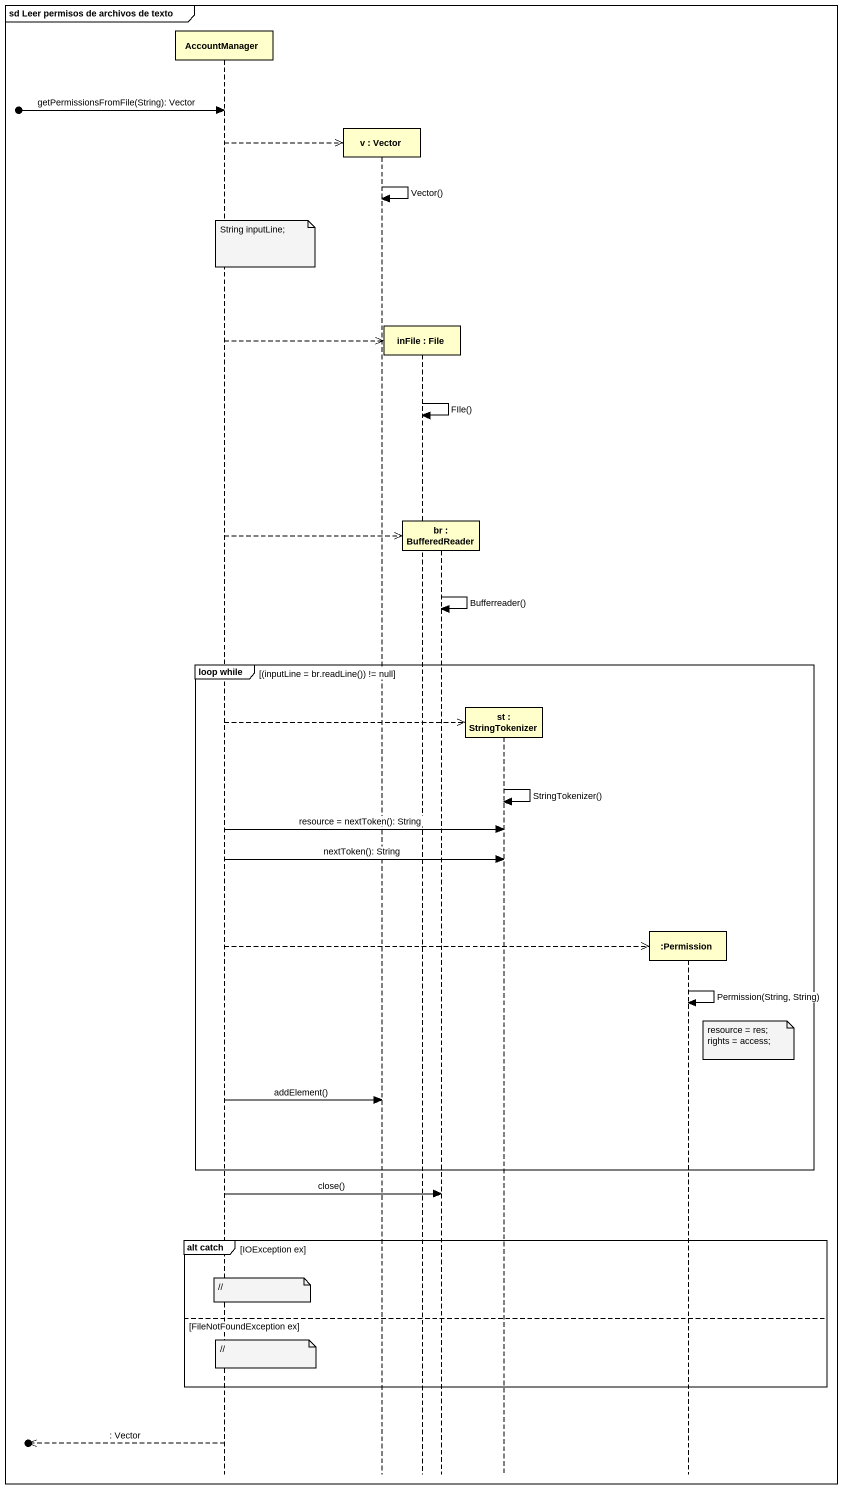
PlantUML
@startuml
mainframe sd Leer permisos de archivos de texto
hide footbox
participant AccountManager
participant "v : Vector" as v
participant "inFile : File" as inFile
participant "br : BufferedReader" as br
participant "st : StringTokenizer" as st
participant ":Permission" as Permission

[o-> AccountManager : getPermissionsFromFile(String): Vector
AccountManager -->> v **
v -> v : Vector()
note over AccountManager : String inputLine;
AccountManager -->> inFile **
inFile -> inFile : FIle()
AccountManager -->> br **
br -> br : Bufferreader()
group loop while [(inputLine = br.readLine()) != null]
  AccountManager -->> st **
  st -> st : StringTokenizer()
  AccountManager -> st : resource = nextToken(): String
  AccountManager -> st : nextToken(): String
  AccountManager -->> Permission **
  Permission -> Permission : Permission(String, String)
  note right of Permission
    resource = res;
    rights = access;
  end note
  AccountManager -> v : addElement()
end
AccountManager -> br : close()
group alt catch [IOException ex]
  note over AccountManager : //
else FileNotFoundException ex
  note over AccountManager : //
end
[o<<-- AccountManager : : Vector
@enduml
